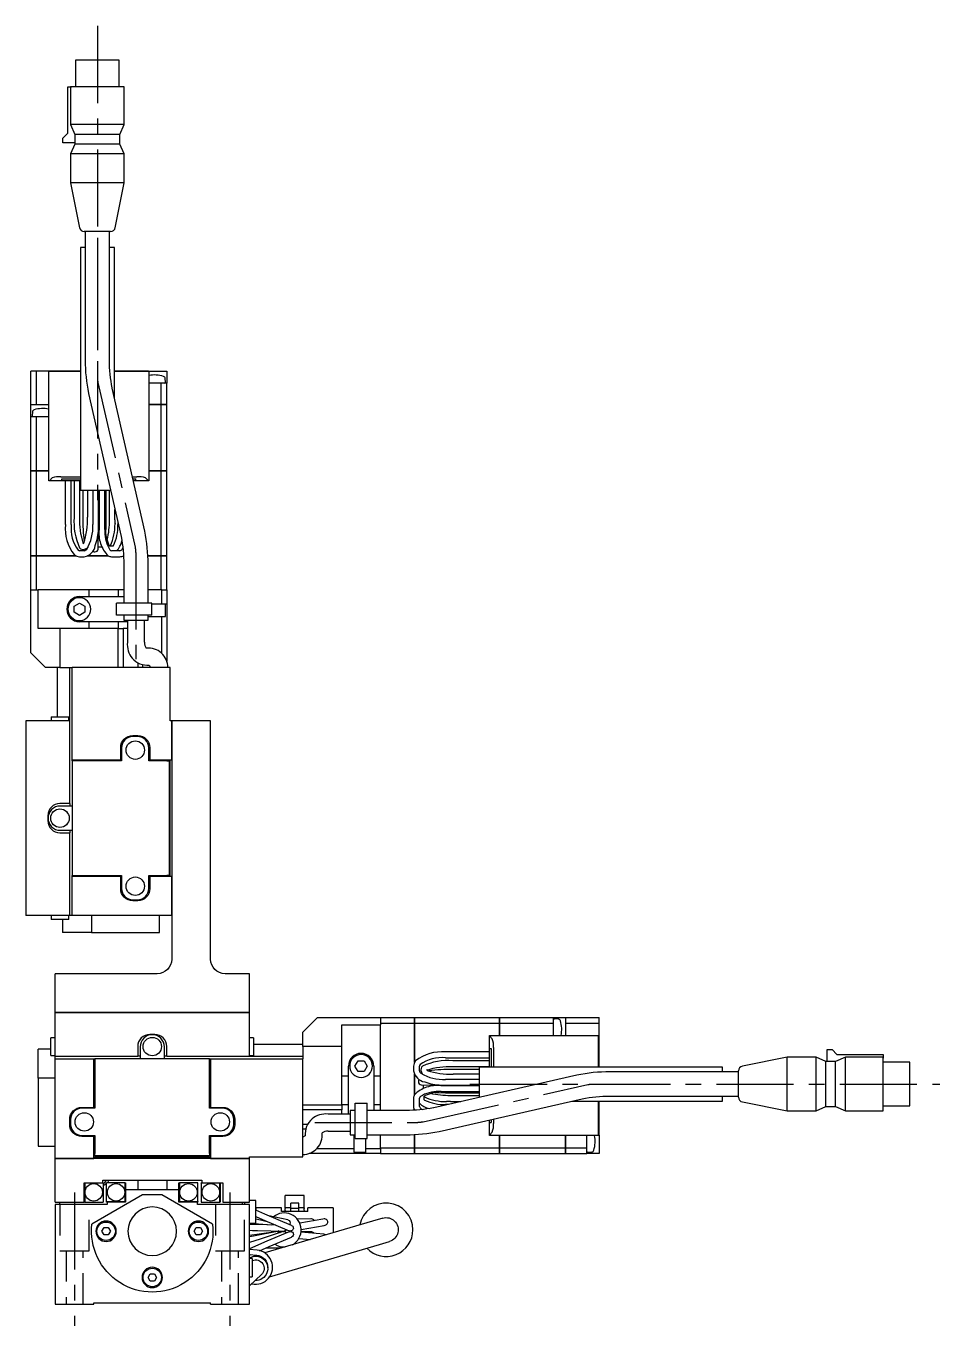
# Model space of a CAD drawing. Extents: x 0 to 847, y -8 to 672.
# Drawn here: x 429.1 to 617.2, y 206.6 to 474 of the extents above; entities that cross this region are included whole.
import ezdxf

# ---------------------------------------------------------------- set-up
doc = ezdxf.new("R2010")
doc.units = 0
doc.header["$LTSCALE"] = 0.5
doc.linetypes.add('CENTER', pattern=[50.8, 31.75, -6.35, 6.35, -6.35])
doc.linetypes.add('DASHED', pattern=[19.05, 12.7, -6.35])
for name, color, linetype in [('MSM_CENTER', 1, 'CENTER'), ('MSM_CONTINUOUS', 7, 'CONTINUOUS'), ('MSM_DASHED', 4, 'DASHED')]:
    doc.layers.add(name, color=color, linetype=linetype)

msp = doc.modelspace()

# ---------------------------------------------------------------- linework, layer by layer
at = {"layer": 'MSM_CENTER'}
for p, q in [((443.75, 474.05), (443.75, 401.81)), ((443.78, 430.45), (443.78, 376.45)), ((443.87, 400.7), (451.56, 366.84)), ((451.68, 365.74), (451.68, 343.78)), ((520.45, 256.31), (574.45, 256.31)), ((439.05, 234.05), (439.05, 206.56)), ((471.05, 234.05), (471.05, 206.56))]:
    msp.add_line(p, q, dxfattribs=at)
at = {"layer": 'MSM_CENTER', "extrusion": (0, 0, -1)}
for p, q in [((510.85, 248.54), (544.71, 256.23)), ((545.81, 256.35), (617.23, 256.35)), ((488.51, 248.42), (509.74, 248.42))]:
    msp.add_line(p, q, dxfattribs=at)
at = {"layer": 'MSM_CENTER'}
for centre, start, end in [((448.75, 401.81), 180, 192.7889), ((446.68, 365.74), 0, 12.7889)]:
    msp.add_arc(centre, 5, start, end, dxfattribs=at)
at = {"layer": 'MSM_CENTER', "extrusion": (0, 0, -1)}
for centre, start, end in [((-545.81, 251.35), 77.2111, 90), ((-509.74, 253.42), 257.2111, 270)]:
    msp.add_arc(centre, 5, start, end, dxfattribs=at)
at = {"layer": 'MSM_CONTINUOUS'}
for p, q in [((443.75, 467.05), (439.25, 467.05)), ((439.25, 467.05), (439.25, 461.55)), ((448.25, 467.05), (443.75, 467.05)), ((448.25, 461.55), (448.25, 467.05)), ((437.69, 452.02), (437.69, 461.56)), ((437.69, 461.56), (438.39, 461.56)), ((443.75, 461.55), (438.25, 461.55)), ((438.25, 461.55), (438.25, 453.75)), ((438.39, 461.56), (438.4, 461.55)), ((449.25, 461.55), (443.75, 461.55)), ((449.25, 453.75), (449.25, 461.55)), ((443.75, 453.75), (438.25, 453.75)), ((438.25, 453.75), (439.1, 451.75)), ((449.25, 453.75), (443.75, 453.75)), ((448.4, 451.75), (449.25, 453.75)), ((436.67, 451), (437.69, 452.02)), ((436.67, 450), (436.67, 451)), ((439.1, 450), (436.67, 450)), ((439.1, 449.75), (438.25, 447.75)), ((443.75, 451.75), (439.1, 451.75)), ((439.1, 451.75), (439.1, 449.75)), ((443.75, 449.75), (439.1, 449.75)), ((448.4, 451.75), (443.75, 451.75)), ((448.4, 449.75), (443.75, 449.75)), ((448.4, 449.75), (448.4, 451.75)), ((449.25, 447.75), (448.4, 449.75)), ((443.75, 447.75), (438.25, 447.75)), ((438.25, 447.75), (438.25, 441.75)), ((449.25, 447.75), (443.75, 447.75)), ((449.25, 441.75), (449.25, 447.75)), ((443.75, 441.75), (438.25, 441.75)), ((438.25, 441.75), (440.06, 432.55)), ((449.25, 441.75), (443.75, 441.75)), ((447.44, 432.55), (449.25, 441.75)), ((443.75, 431.75), (441.04, 431.75)), ((441.25, 431.75), (441.25, 405.26)), ((446.46, 431.75), (443.75, 431.75)), ((446.25, 405.26), (446.25, 431.75)), ((441.25, 428.45), (440.28, 428.45)), ((440.28, 428.45), (440.28, 378.45)), ((447.28, 428.45), (446.25, 428.45)), ((447.28, 397.47), (447.28, 428.45)), ((430.05, 396.16), (430.05, 403.05)), ((431.21, 403.05), (430.05, 403.05)), ((431.21, 396.16), (431.21, 403.05)), ((440.28, 403.05), (431.21, 403.05)), ((433.75, 396.16), (433.75, 402.95)), ((434.46, 402.95), (433.75, 402.95)), ((436.23, 402.95), (434.46, 402.95)), ((440.28, 402.95), (436.23, 402.95)), ((454.3, 403.05), (447.28, 403.05)), ((451.87, 402.95), (447.28, 402.95)), ((453.64, 402.95), (451.87, 402.95)), ((454.35, 402.95), (453.64, 402.95)), ((454.3, 402.95), (454.3, 403.05)), ((454.3, 403.05), (458.05, 403.05)), ((454.35, 402.95), (454.35, 400.55)), ((457.78, 400.75), (457.72, 401.52)), ((458.05, 403.05), (458.05, 400.55)), ((453.5, 370.09), (446.81, 399.56)), ((454.35, 400.55), (454.35, 396.15)), ((456.9, 400.55), (454.35, 400.55)), ((456.9, 396.16), (456.9, 400.55)), ((458.05, 400.55), (456.9, 400.55)), ((458.05, 396.16), (458.05, 400.55)), ((430.05, 396.16), (431.21, 396.16)), ((430.05, 393.65), (430.05, 396.15)), ((430.06, 396.15), (433.75, 396.15)), ((431.21, 396.16), (433.75, 396.16)), ((433.75, 393.65), (433.75, 396.16)), ((441.93, 398.45), (448.62, 368.99)), ((454.35, 396.16), (456.9, 396.16)), ((454.35, 396.15), (454.35, 382.55)), ((456.9, 396.15), (454.35, 396.15)), ((456.9, 396.16), (458.05, 396.16)), ((456.9, 382.55), (456.9, 396.15)), ((458.05, 396.15), (456.9, 396.15)), ((458.05, 382.55), (458.05, 396.15)), ((430.05, 382.55), (430.05, 393.65)), ((431.21, 393.65), (430.05, 393.65)), ((430.39, 394.63), (430.32, 393.86)), ((431.21, 382.55), (431.21, 393.65)), ((433.75, 393.65), (431.21, 393.65)), ((433.75, 382.55), (433.75, 393.65)), ((430.05, 382.55), (431.21, 382.55)), ((430.05, 365.05), (430.05, 382.54)), ((431.21, 382.54), (430.05, 382.54)), ((430.06, 382.55), (430.06, 382.54)), ((431.2, 382.55), (431.2, 382.54)), ((431.21, 382.55), (433.75, 382.55)), ((431.21, 365.05), (431.21, 382.54)), ((433.75, 382.54), (431.21, 382.54)), ((433.75, 382.54), (433.75, 382.55)), ((433.75, 380.45), (433.75, 382.54)), ((454.35, 382.54), (454.35, 382.55)), ((454.35, 382.55), (456.9, 382.55)), ((454.35, 382.54), (454.35, 380.45)), ((456.9, 382.54), (454.35, 382.54)), ((456.89, 382.55), (456.89, 382.54)), ((456.9, 382.55), (458.05, 382.55)), ((456.9, 365.05), (456.9, 382.54)), ((458.05, 382.54), (456.9, 382.54)), ((458.04, 382.55), (458.04, 382.54)), ((458.05, 365.05), (458.05, 382.54)), ((433.86, 380.45), (433.75, 380.45)), ((433.86, 380.45), (434.46, 381.05)), ((436.45, 380.45), (433.86, 380.45)), ((436.23, 381.31), (440.28, 381.31)), ((436.45, 380.84), (440.28, 380.84)), ((436.45, 380.45), (436.45, 380.84)), ((440.28, 380.45), (436.45, 380.45)), ((437.15, 380.45), (437.15, 371.45)), ((438.35, 371.45), (438.35, 380.45)), ((438.95, 380.45), (438.95, 372.93)), ((440.15, 372.93), (440.15, 380.45)), ((450.95, 381.31), (451.87, 381.31)), ((451.06, 380.84), (451.65, 380.84)), ((451.65, 380.45), (451.15, 380.45)), ((451.65, 380.45), (451.65, 380.84)), ((454.25, 380.45), (451.65, 380.45)), ((453.64, 381.05), (454.25, 380.45)), ((454.35, 380.45), (454.25, 380.45)), ((446.48, 378.45), (440.28, 378.45)), ((440.75, 378.45), (440.75, 372.91)), ((441.7, 378.45), (441.7, 373)), ((442.8, 378.45), (442.8, 371.45)), ((444, 371.45), (444, 378.45)), ((444.1, 378.45), (444.1, 370.45)), ((445.3, 370.45), (445.3, 378.45)), ((445.55, 371.45), (445.55, 378.45)), ((446.15, 378.45), (446.15, 372.45)), ((447.35, 372.45), (447.35, 374.59)), ((441.7, 373.03), (441.7, 372.98)), ((447.95, 371.94), (447.95, 371.45)), ((443.9, 366.41), (444, 371.45)), ((445.3, 370.45), (445.3, 369.97)), ((445.47, 369.28), (445.55, 371.45)), ((443.91, 366.85), (444.41, 366.85)), ((444.41, 366.85), (444.66, 366.9)), ((447, 367.05), (446.26, 367.05)), ((430.05, 365.05), (431.21, 365.05)), ((430.05, 358.05), (430.05, 365.04)), ((431.21, 365.04), (430.05, 365.04)), ((430.06, 365.05), (430.06, 365.04)), ((431.2, 365.05), (431.2, 365.04)), ((431.21, 365.05), (439.32, 365.05)), ((431.21, 358.05), (431.21, 365.04)), ((439.34, 365.04), (431.21, 365.04)), ((441.06, 366.05), (440.1, 366.05)), ((440.1, 364.85), (441.06, 364.85)), ((441.09, 366.37), (441.13, 366.38)), ((441.13, 366.38), (441.33, 366.46)), ((441.13, 366.38), (441.33, 366.46)), ((445.95, 365.04), (441.7, 365.04)), ((441.73, 365.05), (445.93, 365.05)), ((442.88, 366.01), (443.06, 365.88)), ((443.06, 365.88), (443.25, 365.85)), ((448.4, 366.05), (446.66, 366.05)), ((446.66, 364.85), (448.4, 364.85)), ((449.14, 365.04), (449.1, 365.04)), ((449.14, 365.04), (449.1, 365.04)), ((449.14, 365.04), (449.1, 365.04)), ((449.12, 365.05), (449.14, 365.05)), ((449.12, 365.05), (449.14, 365.05)), ((449.12, 365.05), (449.14, 365.05)), ((454.14, 365.05), (456.9, 365.05)), ((456.9, 365.04), (454.14, 365.04)), ((456.89, 365.05), (456.89, 365.04)), ((456.9, 365.05), (458.05, 365.05)), ((456.9, 358.05), (456.9, 365.04)), ((458.05, 365.04), (456.9, 365.04)), ((458.04, 365.05), (458.04, 365.04)), ((458.05, 358.05), (458.05, 365.04)), ((449.18, 363.28), (449.18, 355.3)), ((454.18, 355.3), (454.18, 363.28)), ((430.05, 345.05), (430.05, 358.05)), ((430.05, 358.05), (431.55, 358.05)), ((431.55, 350.05), (431.55, 358.05)), ((442.09, 358.05), (431.55, 358.05)), ((440.05, 356.65), (449.18, 356.65)), ((442.09, 356.65), (442.09, 358.05)), ((442.22, 358.05), (442.09, 358.05)), ((447.88, 358.05), (442.22, 358.05)), ((448.01, 358.05), (447.88, 358.05)), ((448.01, 358.05), (448.01, 356.65)), ((449.18, 358.05), (448.01, 358.05)), ((457.05, 358.05), (454.18, 358.05)), ((457.05, 355.05), (457.05, 358.05)), ((457.05, 358.05), (458.05, 358.05)), ((458.05, 358.05), (458.05, 355.05)), ((438.95, 354.68), (440.05, 355.32)), ((438.95, 353.41), (438.95, 354.68)), ((440.05, 352.78), (438.95, 353.41)), ((440.05, 355.32), (441.15, 354.68)), ((441.15, 353.41), (440.05, 352.78)), ((441.15, 354.68), (441.15, 353.41)), ((447.71, 352.8), (447.71, 355.3)), ((447.96, 355.3), (447.71, 355.3)), ((454.95, 355.3), (447.96, 355.3)), ((454.95, 352.8), (454.95, 355.3)), ((457.05, 355.05), (454.95, 355.05)), ((458.05, 355.05), (457.05, 355.05)), ((457.8, 352.55), (457.8, 355.05)), ((458.05, 355.05), (458.05, 343.34)), ((449.93, 351.45), (440.05, 351.45)), ((442.09, 350.05), (442.09, 351.45)), ((447.96, 352.8), (447.71, 352.8)), ((454.95, 352.8), (447.96, 352.8)), ((448.01, 351.45), (448.01, 350.05)), ((449.18, 352.8), (449.18, 351.8)), ((449.18, 351.8), (454.18, 351.8)), ((449.93, 351.8), (449.93, 347.24)), ((453.43, 347.24), (453.43, 351.8)), ((454.18, 351.8), (454.18, 352.8)), ((454.18, 352.55), (455.55, 352.55)), ((455.55, 352.55), (457.8, 352.55)), ((457.05, 344.92), (457.05, 352.55)), ((436.05, 350.05), (431.55, 350.05)), ((436.05, 350.05), (436.05, 342.05)), ((448.05, 350.05), (436.05, 350.05)), ((448.05, 342.05), (448.05, 350.05)), ((448.05, 350.05), (449.05, 350.05)), ((449.05, 350.05), (449.05, 342.05)), ((449.93, 350.05), (449.05, 350.05)), ((453.85, 346.01), (453.82, 346.01)), ((433.05, 342.05), (430.05, 345.05)), ((452.05, 342.97), (452.05, 342.05)), ((453.05, 342.57), (453.05, 342.05)), ((454.42, 342.56), (454.69, 342.05)), ((436.05, 342.05), (433.05, 342.05)), ((435.55, 331.9), (435.55, 342.05)), ((436.05, 342.05), (438.55, 342.05)), ((438.05, 331.05), (438.05, 342.05)), ((438.55, 323.05), (438.55, 342.05)), ((458.75, 342.05), (438.55, 342.05)), ((458.75, 331.05), (458.75, 342.05)), ((434.25, 331.9), (436.05, 331.9)), ((434.25, 331.9), (437.85, 331.9)), ((434.25, 331.9), (434.25, 331.05)), ((436.05, 331.9), (437.85, 331.9)), ((437.85, 331.05), (437.85, 331.9)), ((438.05, 331.05), (429.05, 331.05)), ((429.05, 331.05), (429.05, 291.05)), ((438.05, 314.05), (438.05, 331.05)), ((459.05, 331.05), (458.75, 331.05)), ((459.05, 323.05), (459.05, 331.05)), ((459.05, 331.05), (459.05, 323.05)), ((467.05, 331.05), (459.05, 331.05)), ((467.05, 282.05), (467.05, 331.05)), ((451.05, 328.05), (452.05, 328.05)), ((452.05, 327.85), (451.05, 327.85)), ((448.55, 323.05), (448.55, 325.55)), ((448.75, 325.55), (448.75, 322.85)), ((454.35, 322.85), (454.35, 325.55)), ((454.55, 325.55), (454.55, 323.05)), ((438.55, 323.05), (448.55, 323.05)), ((438.55, 322.85), (438.55, 323.05)), ((438.55, 322.85), (438.55, 299.25)), ((448.75, 322.85), (438.55, 322.85)), ((448.75, 323.05), (448.55, 323.05)), ((454.55, 323.05), (454.35, 323.05)), ((458.05, 322.85), (454.35, 322.85)), ((454.55, 323.05), (459.05, 323.05)), ((458.05, 322.85), (458.55, 322.85)), ((458.55, 322.85), (458.55, 299.25)), ((458.75, 299.05), (458.75, 323.05)), ((459.05, 323.05), (459.05, 299.05)), ((438.05, 314.05), (436.05, 314.05)), ((438.55, 313.55), (436.1, 313.55)), ((438.05, 314.05), (438.05, 313.55)), ((433.55, 311.55), (433.55, 310.55)), ((436.05, 308.05), (438.05, 308.05)), ((436.1, 308.55), (438.55, 308.55)), ((438.05, 308.55), (438.05, 308.05)), ((438.05, 291.05), (438.05, 308.05)), ((438.55, 299.25), (448.75, 299.25)), ((438.55, 299.05), (438.55, 299.25)), ((448.55, 299.05), (438.55, 299.05)), ((438.55, 291.05), (438.55, 299.05)), ((448.55, 296.55), (448.55, 299.05)), ((448.55, 299.05), (448.75, 299.05)), ((448.75, 299.25), (448.75, 296.55)), ((454.35, 296.55), (454.35, 299.25)), ((454.35, 299.25), (458.05, 299.25)), ((454.35, 299.05), (454.55, 299.05)), ((454.55, 299.05), (454.55, 296.55)), ((459.05, 299.05), (454.55, 299.05)), ((458.55, 299.25), (458.05, 299.25)), ((459.05, 291.05), (459.05, 299.05)), ((459.05, 299.05), (459.05, 291.05)), ((451.05, 294.25), (452.05, 294.25)), ((452.05, 294.05), (451.05, 294.05)), ((438.05, 291.05), (429.05, 291.05)), ((434.25, 291.05), (434.25, 290.2)), ((437.85, 290.2), (434.25, 290.2)), ((436.05, 290.2), (434.25, 290.2)), ((437.85, 290.2), (436.05, 290.2)), ((436.55, 290.2), (436.55, 287.55)), ((437.85, 290.2), (437.85, 291.05)), ((438.55, 291.05), (438.05, 291.05)), ((459.05, 291.05), (438.55, 291.05)), ((442.56, 291.05), (442.56, 287.55)), ((456.55, 287.55), (456.55, 291.05)), ((459.05, 291.05), (459.05, 282.05)), ((442.56, 287.55), (436.55, 287.55)), ((442.56, 287.55), (456.55, 287.55)), ((435.05, 271.05), (435.05, 279.05)), ((456.05, 279.05), (435.05, 279.05)), ((475.05, 279.05), (470.05, 279.05)), ((475.05, 271.05), (475.05, 279.05)), ((435.05, 271.05), (475.05, 271.05)), ((475.05, 271.05), (435.05, 271.05)), ((435.05, 262.05), (435.05, 271.05)), ((475.05, 262.05), (475.05, 271.05)), ((486.05, 267.05), (489.05, 270.05)), ((489.05, 270.05), (502.05, 270.05)), ((494.05, 268.55), (502.05, 268.55)), ((494.05, 264.05), (494.05, 268.55)), ((502.05, 270.05), (502.05, 268.55)), ((502.05, 270.05), (509.04, 270.05)), ((502.05, 268.89), (509.04, 268.89)), ((502.05, 258.01), (502.05, 268.55)), ((509.04, 268.89), (509.04, 270.05)), ((509.05, 270.04), (509.04, 270.04)), ((509.05, 268.9), (509.04, 268.9)), ((509.04, 260.75), (509.04, 268.89)), ((509.05, 270.05), (509.05, 268.89)), ((509.05, 270.05), (526.54, 270.05)), ((509.05, 268.89), (526.54, 268.89)), ((509.05, 268.89), (509.05, 260.77)), ((526.54, 268.89), (526.54, 270.05)), ((526.55, 270.04), (526.54, 270.04)), ((526.55, 268.9), (526.54, 268.9)), ((526.54, 266.35), (526.54, 268.89)), ((526.55, 270.05), (526.55, 268.89)), ((526.55, 270.05), (537.65, 270.05)), ((526.55, 268.89), (526.55, 266.35)), ((526.55, 268.89), (537.65, 268.89)), ((537.65, 268.89), (537.65, 270.05)), ((537.65, 270.05), (540.15, 270.05)), ((537.65, 266.35), (537.65, 268.89)), ((538.64, 269.71), (537.87, 269.78)), ((540.15, 270.04), (540.15, 266.35)), ((540.16, 270.05), (547.05, 270.05)), ((540.16, 270.05), (540.16, 268.89)), ((540.16, 268.89), (547.05, 268.89)), ((540.16, 268.89), (540.16, 266.35)), ((547.05, 268.89), (547.05, 270.05)), ((547.05, 259.81), (547.05, 268.89)), ((434.2, 262.25), (434.2, 265.85)), ((435.05, 265.85), (434.2, 265.85)), ((455.55, 266.55), (454.55, 266.55)), ((475.9, 265.85), (475.05, 265.85)), ((475.9, 265.85), (475.9, 264.05)), ((486.05, 264.05), (486.05, 267.05)), ((524.45, 266.24), (524.45, 266.35)), ((524.45, 266.35), (526.54, 266.35)), ((524.45, 263.65), (524.45, 266.24)), ((524.45, 266.24), (525.05, 265.64)), ((526.54, 266.35), (526.55, 266.35)), ((526.55, 266.35), (537.65, 266.35)), ((537.65, 266.35), (540.16, 266.35)), ((540.16, 266.35), (546.95, 266.35)), ((546.95, 265.64), (546.95, 266.35)), ((546.95, 263.87), (546.95, 265.64)), ((434.2, 263.55), (431.55, 263.55)), ((431.55, 257.54), (431.55, 263.55)), ((434.2, 262.25), (435.05, 262.25)), ((452.05, 264.05), (452.05, 262.05)), ((452.55, 264), (452.55, 261.55)), ((457.55, 261.55), (457.55, 264)), ((458.05, 262.05), (458.05, 264.05)), ((475.05, 262.25), (475.9, 262.25)), ((475.9, 264.55), (486.05, 264.55)), ((475.9, 264.05), (475.9, 262.25)), ((494.05, 264.05), (486.05, 264.05)), ((486.05, 264.05), (486.05, 261.55)), ((494.05, 252.05), (494.05, 264.05)), ((524.45, 262.95), (515.45, 262.95)), ((524.45, 259.81), (524.45, 263.65)), ((524.45, 263.65), (524.84, 263.65)), ((524.84, 263.65), (524.84, 259.81)), ((525.32, 263.87), (525.32, 259.81)), ((546.95, 259.81), (546.95, 263.87)), ((594, 263.43), (595, 263.43)), ((594, 261), (594, 263.43)), ((595, 263.43), (596.02, 262.41)), ((596.02, 262.41), (605.56, 262.41)), ((605.56, 262.41), (605.56, 261.71)), ((435.05, 262.05), (452.05, 262.05)), ((435.05, 261.55), (435.05, 262.05)), ((435.05, 241.05), (435.05, 261.55)), ((435.05, 261.55), (443.05, 261.55)), ((443.05, 251.55), (443.05, 261.55)), ((443.05, 261.55), (443.25, 261.55)), ((443.25, 261.55), (443.25, 251.35)), ((466.85, 261.55), (443.25, 261.55)), ((452.55, 262.05), (452.05, 262.05)), ((458.05, 262.05), (457.55, 262.05)), ((458.05, 262.05), (475.05, 262.05)), ((466.85, 251.35), (466.85, 261.55)), ((466.85, 261.55), (467.05, 261.55)), ((467.05, 261.55), (467.05, 251.55)), ((467.05, 261.55), (486.05, 261.55)), ((475.05, 262.05), (486.05, 262.05)), ((486.05, 241.35), (486.05, 261.55)), ((495.45, 250.17), (495.45, 260.05)), ((496.78, 260.05), (497.42, 261.15)), ((497.42, 258.95), (496.78, 260.05)), ((497.42, 261.15), (498.69, 261.15)), ((498.69, 261.15), (499.32, 260.05)), ((499.32, 260.05), (498.69, 258.95)), ((500.65, 260.05), (500.65, 250.92)), ((508.85, 260), (508.85, 259.04)), ((510.05, 259.04), (510.05, 260)), ((515.45, 261.75), (524.45, 261.75)), ((524.45, 261.15), (516.93, 261.15)), ((516.93, 259.95), (524.45, 259.95)), ((522.45, 253.62), (522.45, 259.81)), ((572.45, 259.81), (522.45, 259.81)), ((572.45, 258.85), (572.45, 259.81)), ((585.75, 261.85), (576.56, 260.04)), ((585.75, 256.35), (585.75, 261.85)), ((591.75, 261.85), (585.75, 261.85)), ((591.75, 256.35), (591.75, 261.85)), ((593.75, 261), (591.75, 261.85)), ((593.75, 256.35), (593.75, 261)), ((595.75, 261), (593.75, 261)), ((597.75, 261.85), (595.75, 261)), ((595.75, 256.35), (595.75, 261)), ((597.75, 256.35), (597.75, 261.85)), ((605.55, 261.85), (597.75, 261.85)), ((605.55, 256.35), (605.55, 261.85)), ((605.56, 261.71), (605.55, 261.7)), ((611.05, 260.85), (605.55, 260.85)), ((611.05, 256.35), (611.05, 260.85)), ((435.05, 257.54), (431.55, 257.54)), ((431.55, 257.54), (431.55, 243.55)), ((494.05, 258.01), (495.45, 258.01)), ((498.69, 258.95), (497.42, 258.95)), ((500.65, 258.01), (502.05, 258.01)), ((502.05, 257.88), (502.05, 258.01)), ((502.05, 252.22), (502.05, 257.88)), ((509.04, 254.15), (509.04, 258.39)), ((509.05, 258.37), (509.05, 254.16)), ((509.89, 257.04), (509.85, 256.84)), ((510.01, 257.22), (509.89, 257.04)), ((510.37, 259.01), (510.39, 258.97)), ((510.39, 258.97), (510.46, 258.77)), ((510.39, 258.97), (510.46, 258.77)), ((542.46, 258.16), (512.99, 251.48)), ((522.45, 257.3), (515.45, 257.3)), ((522.45, 259.35), (516.91, 259.35)), ((517.03, 258.39), (516.99, 258.39)), ((522.45, 258.39), (517.01, 258.39)), ((575.75, 258.85), (549.27, 258.85)), ((575.75, 256.35), (575.75, 259.06)), ((510.42, 256.2), (515.45, 256.1)), ((510.85, 256.19), (510.85, 255.69)), ((510.85, 255.69), (510.91, 255.44)), ((513.28, 254.62), (515.45, 254.55)), ((514.45, 254.8), (513.97, 254.8)), ((522.45, 256), (514.45, 256)), ((514.45, 254.8), (522.45, 254.8)), ((515.45, 256.1), (522.45, 256.1)), ((515.45, 254.55), (522.45, 254.55)), ((575.75, 253.64), (575.75, 256.35)), ((585.75, 250.85), (585.75, 256.35)), ((591.75, 250.85), (591.75, 256.35)), ((593.75, 251.7), (593.75, 256.35)), ((595.75, 251.7), (595.75, 256.35)), ((597.75, 250.85), (597.75, 256.35)), ((605.55, 250.85), (605.55, 256.35)), ((611.05, 251.85), (611.05, 256.35)), ((440.55, 251.55), (443.05, 251.55)), ((443.05, 251.55), (443.05, 251.35)), ((467.05, 251.55), (469.55, 251.55)), ((467.05, 251.35), (467.05, 251.55)), ((486.05, 252.05), (494.05, 252.05)), ((495.45, 252.09), (494.05, 252.09)), ((494.05, 252.05), (494.05, 251.05)), ((496.8, 252.39), (499.3, 252.39)), ((496.8, 252.13), (496.8, 252.39)), ((496.8, 245.15), (496.8, 252.13)), ((499.3, 252.13), (499.3, 252.39)), ((499.3, 245.15), (499.3, 252.13)), ((502.05, 252.09), (500.65, 252.09)), ((502.05, 252.09), (502.05, 252.22)), ((502.05, 250.92), (502.05, 252.09)), ((508.85, 253.44), (508.85, 251.7)), ((510.05, 251.7), (510.05, 253.44)), ((511.05, 253.1), (511.05, 253.84)), ((514.1, 246.6), (543.56, 253.29)), ((515.95, 252.15), (515.45, 252.15)), ((522.45, 253.95), (516.45, 253.95)), ((516.45, 252.75), (518.59, 252.75)), ((541.47, 252.81), (572.45, 252.81)), ((546.95, 248.23), (546.95, 252.81)), ((547.05, 245.8), (547.05, 252.81)), ((549.27, 253.85), (575.75, 253.85)), ((572.45, 252.81), (572.45, 253.85)), ((576.56, 252.66), (585.75, 250.85)), ((591.75, 250.85), (593.75, 251.7)), ((593.75, 251.7), (595.75, 251.7)), ((595.75, 251.7), (597.75, 250.85)), ((605.55, 251.85), (611.05, 251.85)), ((438.05, 248.05), (438.05, 249.05)), ((438.25, 249.05), (438.25, 248.05)), ((443.25, 251.35), (440.55, 251.35)), ((469.55, 251.35), (466.85, 251.35)), ((471.85, 248.05), (471.85, 249.05)), ((472.05, 249.05), (472.05, 248.05)), ((494.05, 251.05), (486.05, 251.05)), ((495.8, 250.17), (491.24, 250.17)), ((494.05, 250.17), (494.05, 251.05)), ((495.8, 250.92), (495.8, 245.92)), ((496.8, 250.92), (495.8, 250.92)), ((507.29, 250.92), (499.3, 250.92)), ((509.04, 250.96), (509.04, 250.99)), ((509.04, 250.96), (509.04, 250.99)), ((509.05, 250.98), (509.05, 250.96)), ((509.05, 250.98), (509.05, 250.96)), ((524.45, 248.45), (524.45, 248.95)), ((524.84, 249.04), (524.84, 248.45)), ((525.32, 249.15), (525.32, 248.23)), ((585.75, 250.85), (591.75, 250.85)), ((597.75, 250.85), (605.55, 250.85)), ((487.05, 248.05), (486.05, 248.05)), ((486.66, 247.05), (486.05, 247.05)), ((490.02, 246.24), (490.01, 246.28)), ((491.24, 246.67), (495.8, 246.67)), ((524.45, 245.85), (524.45, 248.45)), ((524.45, 248.45), (524.84, 248.45)), ((525.05, 246.45), (524.45, 245.85)), ((546.95, 246.45), (546.95, 248.23)), ((546.95, 245.75), (546.95, 246.45)), ((431.55, 243.55), (435.05, 243.55)), ((440.55, 245.75), (443.25, 245.75)), ((443.05, 245.55), (440.55, 245.55)), ((443.05, 245.75), (443.05, 245.55)), ((443.05, 241.05), (443.05, 245.55)), ((443.25, 245.75), (443.25, 242.05)), ((466.85, 245.75), (469.55, 245.75)), ((466.85, 242.05), (466.85, 245.75)), ((467.05, 245.55), (467.05, 245.75)), ((467.05, 245.55), (467.05, 241.05)), ((469.55, 245.55), (467.05, 245.55)), ((486.56, 245.68), (486.05, 245.4)), ((495.8, 245.92), (496.8, 245.92)), ((496.55, 245.92), (496.55, 244.55)), ((496.55, 244.55), (496.55, 242.3)), ((496.8, 245.15), (499.3, 245.15)), ((499.05, 243.05), (499.05, 245.15)), ((499.3, 245.92), (507.29, 245.92)), ((502.05, 243.05), (502.05, 245.92)), ((509.04, 243.2), (509.04, 245.96)), ((509.05, 245.96), (509.05, 243.2)), ((524.45, 245.75), (524.45, 245.85)), ((526.54, 245.75), (524.45, 245.75)), ((526.54, 245.75), (526.55, 245.75)), ((526.54, 243.2), (526.54, 245.75)), ((540.16, 245.75), (526.55, 245.75)), ((526.55, 245.75), (526.55, 243.2)), ((540.15, 243.2), (540.15, 245.75)), ((544.55, 245.75), (540.16, 245.75)), ((540.16, 245.75), (540.16, 243.2)), ((546.95, 245.75), (544.55, 245.75)), ((544.55, 243.2), (544.55, 245.75)), ((546.95, 245.8), (547.05, 245.8)), ((547.05, 245.8), (547.05, 242.05)), ((435.05, 241.05), (443.05, 241.05)), ((435.05, 232.05), (435.05, 241.05)), ((443.05, 241.05), (435.05, 241.05)), ((443.05, 241.35), (467.05, 241.35)), ((467.05, 241.05), (443.05, 241.05)), ((443.25, 241.55), (443.25, 242.05)), ((466.85, 241.55), (443.25, 241.55)), ((466.85, 242.05), (466.85, 241.55)), ((467.05, 241.05), (475.05, 241.05)), ((475.05, 241.05), (467.05, 241.05)), ((475.05, 241.35), (486.05, 241.35)), ((475.05, 241.05), (475.05, 241.35)), ((475.05, 232.05), (475.05, 241.05)), ((499.05, 242.05), (487.35, 242.05)), ((488.93, 243.05), (496.55, 243.05)), ((496.55, 242.3), (499.05, 242.3)), ((499.05, 243.05), (502.05, 243.05)), ((499.05, 242.05), (499.05, 243.05)), ((502.05, 242.05), (499.05, 242.05)), ((502.05, 243.2), (509.04, 243.2)), ((502.05, 243.05), (502.05, 242.05)), ((502.05, 242.05), (509.04, 242.05)), ((509.05, 243.21), (509.04, 243.21)), ((509.04, 242.05), (509.04, 243.2)), ((509.05, 242.06), (509.04, 242.06)), ((509.05, 243.2), (509.05, 242.05)), ((509.05, 243.2), (526.54, 243.2)), ((509.05, 242.05), (526.54, 242.05)), ((526.55, 243.21), (526.54, 243.21)), ((526.54, 242.05), (526.54, 243.2)), ((526.55, 242.06), (526.54, 242.06)), ((526.55, 243.2), (540.15, 243.2)), ((526.55, 243.2), (526.55, 242.05)), ((526.55, 242.05), (540.15, 242.05)), ((540.15, 242.05), (540.15, 243.2)), ((540.16, 243.2), (544.55, 243.2)), ((540.16, 243.2), (540.16, 242.05)), ((540.16, 242.05), (544.55, 242.05)), ((544.55, 242.05), (544.55, 243.2)), ((547.05, 242.05), (544.55, 242.05)), ((544.76, 242.32), (545.53, 242.38)), ((441.05, 236.05), (444.85, 236.05)), ((441.05, 232.05), (441.05, 236.05)), ((441.05, 236.05), (441.15, 235.95)), ((441.15, 235.95), (441.15, 232.05)), ((444.95, 235.95), (441.15, 235.95)), ((444.85, 236.55), (465.25, 236.55)), ((444.85, 236.05), (444.85, 236.55)), ((444.85, 236.05), (444.95, 236.05)), ((444.95, 236.05), (444.95, 235.95)), ((444.95, 235.95), (444.95, 232.05)), ((449.45, 236.05), (445.65, 236.05)), ((445.65, 232.15), (445.65, 236.05)), ((449.45, 232.15), (449.45, 236.05)), ((449.45, 236.05), (449.55, 236.05)), ((449.55, 236.05), (449.55, 234.55)), ((452.05, 236.55), (452.05, 234.55)), ((458.05, 236.55), (458.05, 234.55)), ((460.55, 234.55), (460.55, 236.05)), ((460.55, 236.05), (460.65, 236.05)), ((464.45, 236.05), (460.65, 236.05)), ((460.65, 236.05), (460.65, 232.15)), ((464.45, 232.15), (464.45, 236.05)), ((465.15, 235.95), (465.15, 236.05)), ((465.15, 236.05), (465.25, 236.05)), ((468.95, 235.95), (465.15, 235.95)), ((465.15, 235.95), (465.15, 232.05)), ((465.25, 236.55), (465.25, 236.05)), ((465.25, 236.05), (469.55, 236.05)), ((468.95, 235.95), (469.05, 236.05)), ((468.95, 232.05), (468.95, 235.95)), ((469.05, 236.05), (469.05, 232.05)), ((469.55, 236.05), (469.55, 232.05)), ((453.05, 233.55), (442.64, 227.54)), ((449.55, 234.55), (449.55, 232.05)), ((460.55, 234.55), (449.55, 234.55)), ((457.05, 233.55), (453.05, 233.55)), ((467.46, 227.54), (457.05, 233.55)), ((460.55, 232.05), (460.55, 234.55)), ((486.3, 233.43), (482.44, 233.43)), ((482.44, 230.9), (482.44, 233.43)), ((486.3, 230.9), (486.3, 233.43)), ((435.05, 232.05), (441.05, 232.05)), ((435.05, 231.55), (435.05, 211.05)), ((445.75, 231.55), (435.05, 231.55)), ((436.05, 231.55), (436.05, 232.05)), ((441.15, 232.05), (441.05, 232.05)), ((441.15, 232.05), (444.95, 232.05)), ((445.65, 232.15), (449.45, 232.15)), ((445.65, 232.05), (445.65, 232.15)), ((445.75, 232.05), (445.65, 232.05)), ((445.75, 232.05), (445.75, 231.55)), ((449.55, 232.05), (445.75, 232.05)), ((449.55, 232.05), (449.45, 232.15)), ((460.65, 232.15), (460.55, 232.05)), ((464.35, 232.05), (460.55, 232.05)), ((460.65, 232.15), (464.45, 232.15)), ((464.45, 232.05), (464.35, 232.05)), ((464.35, 231.55), (464.35, 232.05)), ((475.05, 231.55), (464.35, 231.55)), ((464.45, 232.15), (464.45, 232.05)), ((465.15, 232.05), (468.95, 232.05)), ((469.05, 232.05), (468.95, 232.05)), ((469.55, 232.05), (475.05, 232.05)), ((473.55, 232.05), (473.55, 231.55)), ((474.05, 232.05), (474.05, 231.55)), ((476.35, 232.4), (475.05, 232.4)), ((475.05, 211.05), (475.05, 231.55)), ((476.35, 227.7), (476.35, 232.4)), ((478.21, 229.6), (476.35, 230.39)), ((476.45, 230.34), (476.45, 230.86)), ((481.64, 230.86), (476.45, 230.86)), ((481.64, 230.15), (481.64, 230.86)), ((487.1, 230.15), (481.64, 230.15)), ((483.55, 230.9), (482.44, 230.9)), ((482.44, 230.9), (482.44, 230.75)), ((482.44, 230.4), (482.44, 230.75)), ((485.2, 231.8), (483.55, 231.8)), ((483.55, 230.9), (483.55, 231.8)), ((483.55, 230.75), (483.55, 230.9)), ((483.55, 230.15), (483.55, 230.75)), ((485.2, 230.71), (483.55, 230.71)), ((485.2, 230.9), (485.2, 231.8)), ((486.3, 230.9), (485.2, 230.9)), ((485.2, 230.75), (485.2, 230.9)), ((485.2, 230.15), (485.2, 230.75)), ((486.3, 230.9), (486.3, 230.75)), ((486.3, 230.4), (486.3, 230.75)), ((487.1, 230.15), (487.1, 230.86)), ((492.3, 230.86), (487.1, 230.86)), ((492.3, 230.86), (492.3, 225.74)), ((475.05, 227.7), (476.35, 227.7)), ((475.71, 227.43), (475.05, 227.45)), ((475.57, 227.69), (476.95, 227.58)), ((476.72, 227.41), (475.71, 227.43)), ((476.35, 229.08), (477.74, 228.49)), ((476.39, 228.59), (477.31, 228.39)), ((476.45, 227.42), (476.45, 227.62)), ((480.47, 227.33), (476.72, 227.41)), ((476.95, 227.58), (479.67, 227.35)), ((477.31, 228.39), (478.71, 228.08)), ((477.74, 228.49), (483.27, 226.15)), ((483.74, 227.25), (478.21, 229.6)), ((500.39, 228.12), (478.23, 221.58)), ((482.98, 228.38), (479.07, 229.23)), ((487.73, 228.59), (484.93, 228.51)), ((490.2, 228.54), (485.42, 227.7)), ((487.84, 228.6), (487.73, 228.59)), ((490.41, 228.58), (490.2, 228.54)), ((502.5, 228.75), (500.39, 228.12)), ((444.69, 226.05), (445.12, 226.8)), ((445.12, 225.3), (444.69, 226.05)), ((445.12, 226.8), (445.98, 226.8)), ((445.98, 225.3), (445.12, 225.3)), ((445.98, 226.8), (446.42, 226.05)), ((446.42, 226.05), (445.98, 225.3)), ((463.69, 226.05), (464.12, 226.8)), ((464.12, 225.3), (463.69, 226.05)), ((464.12, 226.8), (464.98, 226.8)), ((464.98, 225.3), (464.12, 225.3)), ((464.98, 226.8), (465.42, 226.05)), ((465.42, 226.05), (464.98, 225.3)), ((475.05, 226.25), (475.69, 226.23)), ((475.05, 225.24), (477.03, 225.53)), ((475.88, 225.05), (475.05, 224.89)), ((475.69, 226.23), (476.69, 226.21)), ((480.79, 225.99), (475.88, 225.05)), ((476.45, 225.16), (476.45, 225.45)), ((476.69, 226.21), (482.19, 226.1)), ((477.03, 225.53), (480.99, 226.1)), ((482.02, 225.97), (477.26, 224.44)), ((483.27, 225.95), (478.66, 223.99)), ((479.13, 222.89), (483.74, 224.85)), ((490.37, 225.42), (485.67, 225.85)), ((487.73, 225.9), (485.68, 225.96)), ((485.7, 226.42), (490.42, 227.26)), ((487.87, 225.9), (487.73, 225.9)), ((490.59, 225.4), (490.37, 225.42)), ((490.42, 227.26), (490.64, 227.3)), ((490.86, 225.31), (490.58, 225.4)), ((477.26, 224.44), (475.05, 223.73)), ((478.66, 223.99), (475.05, 222.46)), ((475.05, 222.47), (475.15, 222.5)), ((476.63, 222.13), (475.05, 222.27)), ((475.15, 222.5), (475.18, 222.52)), ((477.15, 222.05), (479.13, 222.89)), ((481.6, 222.58), (478.4, 222.58)), ((479.2, 216.66), (501.81, 223.33)), ((485.24, 224.59), (487.65, 224.37)), ((501.81, 223.33), (503.92, 223.95)), ((475.05, 221.27), (476.54, 221.14)), ((475.05, 221.16), (475.27, 221.25)), ((475.65, 220.45), (475.05, 220.45)), ((475.61, 220.81), (476.67, 221.12)), ((475.65, 220.45), (475.65, 216.65)), ((454.19, 216.55), (454.62, 217.3)), ((454.62, 217.3), (455.48, 217.3)), ((455.48, 217.3), (455.92, 216.55)), ((475.07, 214.8), (477.53, 217.15)), ((454.62, 215.8), (454.19, 216.55)), ((455.48, 215.8), (454.62, 215.8)), ((455.92, 216.55), (455.48, 215.8)), ((475.05, 216.65), (475.65, 216.65)), ((475.05, 214.78), (475.07, 214.8)), ((443.05, 211.35), (467.05, 211.35)), ((443.05, 211.05), (443.05, 211.35)), ((467.05, 211.05), (467.05, 211.35)), ((435.05, 211.05), (443.05, 211.05)), ((467.05, 211.05), (475.05, 211.05))]:
    msp.add_line(p, q, dxfattribs=at)
at = {"layer": 'MSM_CONTINUOUS', "extrusion": (0, 0, -1)}
for centre, radius in [((-440.05, 354.05), 2.35), ((-498.05, 260.05), 2.35), ((-455.05, 226.05), 5), ((-445.55, 226.05), 2.1), ((-464.55, 226.05), 2.1), ((-455.05, 216.55), 2.1)]:
    msp.add_circle(centre, radius, dxfattribs=at)
at = {"layer": 'MSM_CONTINUOUS'}
for centre, radius in [((451.55, 325.05), 1.9), ((436.05, 311.05), 1.9), ((451.55, 297.05), 1.9), ((455.05, 264.05), 1.9), ((441.05, 248.55), 1.9), ((469.05, 248.55), 1.9), ((443, 234.05), 1.8), ((447.6, 234.05), 1.8), ((462.5, 234.05), 1.8), ((467.1, 234.05), 1.8), ((445.55, 226.05), 1.9), ((464.55, 226.05), 1.9), ((455.05, 216.55), 1.9)]:
    msp.add_circle(centre, radius, dxfattribs=at)
for centre, radius, start, end in [((441.04, 432.75), 1, 191.1187, 270), ((446.46, 432.75), 1, 270, 348.8813), ((473.19, 405.03), 31.94, 179.5882, 191.8892), ((455.55, 396.24), 6, 72.3708, 101.537), ((457.22, 401.48), 0.5, 5, 72.3708), ((457.58, 400.74), 0.2, 288.1949, 5), ((430.52, 393.85), 0.2, 175, 270), ((430.89, 394.59), 0.5, 107.6292, 175), ((432.55, 389.35), 6, 78.463, 107.6292), ((435.99, 376.81), 4.51, 86.9565, 109.8759), ((452.11, 376.81), 4.51, 70.1241, 93.0435), ((451.65, 372.01), 12.73, 175.8454, 204.6186), ((467.61, 372.17), 26.87, 178.4238, 188.8681), ((427.69, 372.28), 14.03, 340.7603, 2.8943), ((492.98, 373.77), 45.65, 181.666, 182.719), ((445.86, 370.69), 8.74, 175.0197, 218.3235), ((446.04, 370.7), 7.72, 174.4381, 215.6687), ((434.17, 370.87), 8.65, 328.5524, 3.8561), ((431.15, 371.23), 12.85, 341.3945, 356.9734), ((450.68, 369.67), 6.62, 173.254, 198.7695), ((455.45, 371.31), 10.18, 184.4686, 203.5184), ((452.28, 369.91), 6.99, 179.5383, 211.5979), ((436.42, 371.61), 10.96, 335.8666, 360), ((438.8, 371.05), 9.16, 334.6752, 2.5141), ((422.24, 363.51), 31.94, 359.5882, 11.8892), ((440.83, 367.28), 0.952, 217.6627, 285.9064), ((440.73, 367.74), 0.227, 268.0963, 338.0968), ((440.61, 367.56), 2.75, 279.2724, 351.0568), ((440.93, 367.5), 1.12, 291.2205, 322.6701), ((450.83, 369.76), 6.79, 199.0911, 223.9635), ((447.03, 367.76), 1.05, 209.4109, 222.713), ((445.93, 367.57), 0.659, 308.1045, 318.123), ((446.59, 367.57), 0.659, 308.1638, 318.123), ((445.35, 368.65), 3.48, 311.6322, 351.2926), ((447.26, 367.58), 1.97, 315.0714, 332.1361), ((440.13, 366.57), 1.72, 229.0024, 268.8954), ((440.17, 366.66), 0.622, 228.9031, 263.0608), ((440.85, 366.92), 0.9, 284.2205, 320.898), ((443.28, 366.47), 0.618, 267.5061, 355.2663), ((446.67, 366.3), 1.45, 239.8457, 269.5942), ((446.73, 366.52), 0.476, 213.7324, 261.3862), ((448.29, 366.55), 0.517, 281.8582, 314.7596), ((448.39, 366.3), 1.45, 270.3592, 301.3035), ((440.05, 354.05), 2.6, 90, 270), ((454.15, 346.74), 4.24, 173.264, 220.8611), ((455.34, 347.16), 1.91, 177.5874, 217.0196), ((454.3, 342.08), 3.96, 359.5473, 96.4513), ((454.01, 346.55), 4.02, 220.1043, 275.8335), ((451.05, 325.55), 2.3, 90, 180), ((452.05, 325.55), 2.3, 0, 90), ((436.05, 311.55), 2.5, 90, 180), ((436.1, 311.05), 2.5, 90, 270), ((436.05, 310.55), 2.5, 180, 270), ((451.05, 296.55), 2.3, 180, 270), ((452.05, 296.55), 2.3, 270, 0), ((537.85, 269.58), 0.2, 85, 180), ((538.59, 269.21), 0.5, 17.6292, 85), ((533.35, 267.55), 6, 348.463, 17.6292), ((454.55, 264.05), 2.5, 90, 180), ((455.05, 264), 2.5, 0, 180), ((455.55, 264.05), 2.5, 0, 90), ((520.81, 264.11), 4.51, 356.9565, 19.8759), ((498.05, 260.05), 2.6, 0, 180), ((514.69, 254.24), 8.74, 85.0197, 128.3235), ((510.57, 259.97), 1.72, 139.0024, 178.8954), ((510.67, 259.93), 0.622, 138.9031, 173.0608), ((514.7, 254.06), 7.72, 84.4381, 125.6687), ((511.29, 259.27), 0.952, 127.6627, 195.9064), ((516.01, 248.45), 12.73, 85.8454, 114.6186), ((576.75, 259.06), 1, 101.1187, 180), ((511.57, 259.49), 2.75, 189.2724, 261.0568), ((510.47, 256.82), 0.618, 177.5061, 265.2663), ((510.92, 259.25), 0.9, 194.2205, 230.898), ((514.87, 265.93), 8.65, 238.5524, 273.8561), ((511.5, 259.17), 1.12, 201.2205, 232.6701), ((511.74, 259.37), 0.227, 178.0963, 248.0968), ((516.28, 272.41), 14.03, 250.7603, 272.8943), ((516.17, 232.48), 26.87, 88.4238, 98.8681), ((549.04, 226.91), 31.94, 89.5882, 101.8892), ((510.3, 253.43), 1.45, 149.8457, 179.5942), ((513.76, 249.27), 6.79, 109.0911, 133.9635), ((513.92, 247.82), 6.99, 89.5383, 121.5979), ((515.24, 268.95), 12.85, 251.3945, 266.9734), ((515.31, 244.65), 10.18, 94.4686, 113.5184), ((513.67, 249.42), 6.62, 83.254, 108.7695), ((510.3, 251.71), 1.45, 180.3592, 211.3035), ((510.52, 253.37), 0.476, 123.7324, 171.3862), ((512.65, 254.75), 3.48, 221.6322, 261.2926), ((510.56, 251.81), 0.517, 191.8582, 224.7596), ((511.58, 252.84), 1.97, 225.0714, 242.1361), ((511.77, 253.06), 1.05, 119.4109, 132.713), ((511.57, 254.16), 0.659, 218.1045, 228.123), ((511.57, 253.51), 0.659, 218.1638, 228.123), ((515.61, 263.68), 10.96, 245.8666, 270), ((515.05, 261.3), 9.16, 244.6752, 272.5141), ((517.78, 207.12), 45.65, 91.666, 92.719), ((576.75, 253.64), 1, 180, 258.8813), ((440.55, 249.05), 2.3, 90, 180), ((469.55, 249.05), 2.3, 0, 90), ((490.56, 246.09), 4.02, 130.1043, 185.8335), ((490.74, 245.95), 4.24, 83.264, 130.8611), ((440.55, 248.05), 2.3, 180, 270), ((469.55, 248.05), 2.3, 270, 0), ((486.08, 245.8), 3.96, 269.5473, 6.4513), ((491.16, 244.75), 1.91, 87.5874, 127.0196), ((507.52, 277.86), 31.94, 269.5882, 281.8892), ((520.81, 247.99), 4.51, 340.1241, 3.0435), ((540.24, 244.55), 6, 342.3708, 11.537), ((544.74, 242.52), 0.2, 198.1949, 275), ((545.48, 242.88), 0.5, 275, 342.3708), ((503.21, 226.35), 5.5, 0, 169.4024), ((482.2, 226.31), 3.5, 161.6505, 162.5017), ((482.2, 226.31), 3.5, 299.294, 129.1138), ((487.86, 227.94), 0.655, 26.0209, 91.9795), ((490.53, 227.94), 0.65, 279.2209, 100.7751), ((482.2, 226.31), 3.5, 188.8136, 191.7675), ((487.85, 225.24), 0.657, 33.1583, 88.3025), ((503.21, 226.35), 5.5, 223.4738, 0), ((476.32, 218.65), 3.5, 256.9522, 85), ((482.2, 226.31), 3.5, 236.9255, 273.5822)]:
    msp.add_arc(centre, radius, start, end, dxfattribs=at)
at = {"layer": 'MSM_CONTINUOUS', "extrusion": (0, 0, -1)}
for centre, radius, start, end in [((-473.14, 405.03), 26.89, 348.272, 0.5055), ((-453.91, 372.16), 13.78, 340.6751, 3.2092), ((-430.36, 372.02), 15.8, 178.4424, 193.5333), ((-422.29, 363.52), 26.89, 168.272, 180.5055), ((-451.05, 325.55), 2.5, 0, 90), ((-452.05, 325.55), 2.5, 90, 180), ((-451.05, 296.55), 2.5, 270, 0), ((-452.05, 296.55), 2.5, 180, 270), ((-456.05, 282.05), 3, 180, 270), ((-470.05, 282.05), 3, 270, 0), ((-516.16, 246.19), 13.78, 70.6751, 93.2092), ((-516.02, 269.74), 15.8, 268.4424, 283.5333), ((-440.55, 249.05), 2.5, 0, 90), ((-469.55, 249.05), 2.5, 90, 180), ((-507.52, 277.81), 26.89, 258.272, 270.5055), ((-549.03, 226.96), 26.89, 78.272, 90.5055), ((-440.55, 248.05), 2.5, 270, 0), ((-469.55, 248.05), 2.5, 180, 270), ((-443.55, 237.55), 2.25, 206.3878, 231.5214), ((-443.55, 238.05), 3, 225.573, 242.1819), ((-443.55, 238.05), 3, 210, 221.8103), ((-482.19, 230.4), 0.25, 180, 270), ((-486.55, 230.4), 0.25, 270, 0), ((-455.05, 226.05), 12.5, 173.1577, 6.8423), ((-482.85, 227.79), 0.6, 102.2783, 204.5566), ((-482.85, 227.79), 0.6, 204.5566, 218.0277), ((-503.21, 226.35), 2.5, 73.5619, 253.5619), ((-480.9, 225.4), 0.6, 79.1542, 142.4513), ((-480.9, 226.7), 0.6, 253.9147, 261.7575), ((-482.2, 225.4), 0.6, 72.212, 148.1917), ((-482.2, 226.7), 0.6, 211.8083, 271.1935), ((-483.5, 226.7), 0.6, 226.0327, 293.0164), ((-483.5, 225.4), 0.6, 66.9836, 246.9836), ((-483.5, 226.7), 0.6, 113.0164, 226.0327), ((-476.32, 218.42), 2.5, 59.4613, 271.8387), ((-476.32, 218.42), 1.75, 67.4785, 226.2657), ((-476.32, 218.65), 2.5, 95, 182.6555)]:
    msp.add_arc(centre, radius, start, end, dxfattribs=at)
at = {"layer": 'MSM_DASHED'}
for p, q in [((436.05, 231.55), (436.05, 222.05)), ((442.05, 222.05), (442.05, 231.55)), ((468.05, 231.55), (468.05, 222.05)), ((474.05, 222.05), (474.05, 231.55)), ((436.05, 222.05), (442.05, 222.05)), ((437.3, 222.05), (437.3, 211.05)), ((440.8, 211.05), (440.8, 222.05)), ((468.05, 222.05), (474.05, 222.05)), ((469.3, 222.05), (469.3, 211.05)), ((472.8, 211.05), (472.8, 222.05))]:
    msp.add_line(p, q, dxfattribs=at)

doc.saveas('drawing.dxf')
